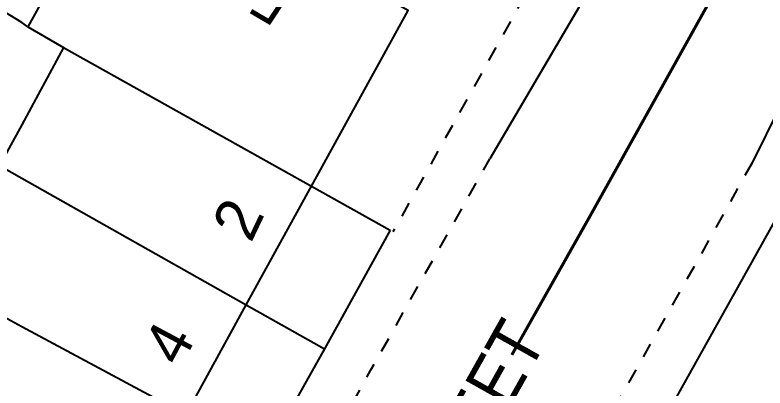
# Model space of a CAD drawing. Extents: x 421500 to 422711, y 436000 to 437000.
# Drawn here: x 421999.77 to 422025.01, y 436469.59 to 436482.15 of the extents above; entities that cross this region are included whole.
import ezdxf

# ---------------------------------------------------------------- set-up
doc = ezdxf.new("R2010")
doc.units = 0
for name, pattern in [('1004', [6, 4, -2]), ('716709-ExBase$0$BLIP', [1, 0.5, -0.5]), ('716709-ExBase$0$OS-DASHEDLINE', [1, 0.5, -0.5])]:
    doc.linetypes.add(name, pattern=pattern)
for name, color, linetype in [('716709-ExBase$0$OS-Join', 8, 'Continuous'), ('716709-ExBase$0$OS-JoinV', 8, '716709-ExBase$0$BLIP'), ('716709-ExBase$0$OS-LINE_0001_BLG_OUTLINE', 7, 'Continuous'), ('716709-ExBase$0$OS-LINE_0021_ROAD_OR_TRACK', 8, '716709-ExBase$0$OS-DASHEDLINE'), ('716709-ExBase$0$OS-LINE_0030_BLG_DIVISION', 8, 'Continuous'), ('716709-ExBase$0$OS-LINE_0030_OBSTRUCTING_FEAT', 8, 'Continuous'), ('716709-ExBase$0$OS-TEXT_BUILDING_OR_STRUCTURE', 4, 'Continuous'), ('716709-ExBase$0$OS-TEXT_ROAD_NAME', 7, 'Continuous'), ('Lines', 1, 'Continuous'), ('Pr-KerbEdge', 8, 'Continuous')]:
    doc.layers.add(name, color=color, linetype=linetype)
doc.styles.add('716709-ExBase$0$Romans', font='romans.shx', dxfattribs={"width": 0.9})
doc.styles.add('716709-ExBase$0$Standard', font='romans.shx')

msp = doc.modelspace()

# ---------------------------------------------------------------- linework, layer by layer
at = {"layer": '716709-ExBase$0$OS-Join', "flags": 128}
for points in [[(422019.958, 436484.475), (422015.75, 436477.3)], [(422026.442, 436480.936), (422024.575, 436477.175)]]:
    msp.add_lwpolyline(points, dxfattribs=at)
at = {"layer": '716709-ExBase$0$OS-JoinV', "flags": 128}
msp.add_lwpolyline([(422018.39, 436485.416), (422012.49, 436474.85)], dxfattribs=at)
at = {"layer": '716709-ExBase$0$OS-LINE_0001_BLG_OUTLINE'}
for p, q in [((422000.2, 436481.75), (422001.4, 436481.05)), ((422001.4, 436481.05), (422000, 436478.45)), ((422000, 436478.45), (421999.24, 436477.08)), ((422007.55, 436472.39), (422009.75, 436476.38)), ((422005.52, 436468.69), (422007.55, 436472.39))]:
    msp.add_line(p, q, dxfattribs=at)
at = {"layer": '716709-ExBase$0$OS-LINE_0001_BLG_OUTLINE', "flags": 128}
msp.add_lwpolyline([(422009.75, 436476.38), (422013, 436482.3), (422003.4, 436487.55), (422000.2, 436481.75)], dxfattribs=at)
at = {"layer": '716709-ExBase$0$OS-LINE_0021_ROAD_OR_TRACK', "flags": 128}
for points in [[(422000, 436448.95), (422002.95, 436454.2), (422011.75, 436470.2), (422015.75, 436477.3)], [(422024.575, 436477.175), (422022.8, 436474), (422013.4, 436457.3), (422001.1, 436435.3), (422001.05, 436435.2), (422001, 436435), (422001, 436434.8)]]:
    msp.add_lwpolyline(points, dxfattribs=at)
at = {"layer": '716709-ExBase$0$OS-LINE_0030_BLG_DIVISION'}
for p, q in [((422001.4, 436481.05), (422009.75, 436476.38)), ((421999.24, 436477.08), (422000, 436476.65)), ((422000, 436476.65), (422007.55, 436472.39)), ((422000, 436471.65), (421997.09, 436473.22)), ((422005.52, 436468.69), (422000, 436471.65))]:
    msp.add_line(p, q, dxfattribs=at)
at = {"layer": '716709-ExBase$0$OS-LINE_0030_OBSTRUCTING_FEAT'}
for p, q in [((422000, 436481.89), (421996.19, 436484.22)), ((422000.2, 436481.75), (422000, 436481.89)), ((422009.75, 436476.38), (422012.4, 436474.9)), ((422012.4, 436474.9), (422010.18, 436470.91)), ((422007.55, 436472.39), (422010.18, 436470.91))]:
    msp.add_line(p, q, dxfattribs=at)
at = {"layer": '716709-ExBase$0$OS-LINE_0030_OBSTRUCTING_FEAT', "flags": 128}
for points in [[(422027.75, 436479.55), (422017.61, 436461.37)], [(422010.18, 436470.91), (422008.75, 436468.35), (422008.15, 436467.27)]]:
    msp.add_lwpolyline(points, dxfattribs=at)
at = {"layer": 'Lines', "linetype": '1004', "const_width": 0.1, "flags": 128}
msp.add_lwpolyline([(422016.49, 436470.705), (422019.132, 436475.396), (422024.297, 436484.671)], dxfattribs=at)
at = {"layer": 'Pr-KerbEdge'}
msp.add_arc((422086.924, 436454.956), 118.125, 133.73212, 133.73212, dxfattribs=at)

# ---------------------------------------------------------------- texts
at = {"layer": '716709-ExBase$0$OS-TEXT_BUILDING_OR_STRUCTURE', "char_height": 1.5, "attachment_point": 8, "style": '716709-ExBase$0$Standard'}
for s, insert, width, rotation in [('{\\fHeledd|b0|i0|c0|p34;51}', (422008.3, 436483.6), 3, 149.6), ('{\\fHeledd|b0|i0|c0|p34;2}', (422007.95, 436474.95), 1.5, 64.4), ('{\\fHeledd|b0|i0|c0|p34;4}', (422005.6, 436470.75), 1.5, 61.9)]:
    msp.add_mtext(s, dxfattribs=dict(at, insert=insert, width=width, rotation=rotation))
at = {"layer": '716709-ExBase$0$OS-TEXT_ROAD_NAME', "insert": (422012.7, 436464.05), "char_height": 1.75, "width": 29.62703, "attachment_point": 5, "rotation": 60.7, "style": '716709-ExBase$0$Romans'}
msp.add_mtext('{\\fHeledd|b0|i0|c0|p34;LUTHER STREET}', dxfattribs=at)

doc.saveas('drawing.dxf')
